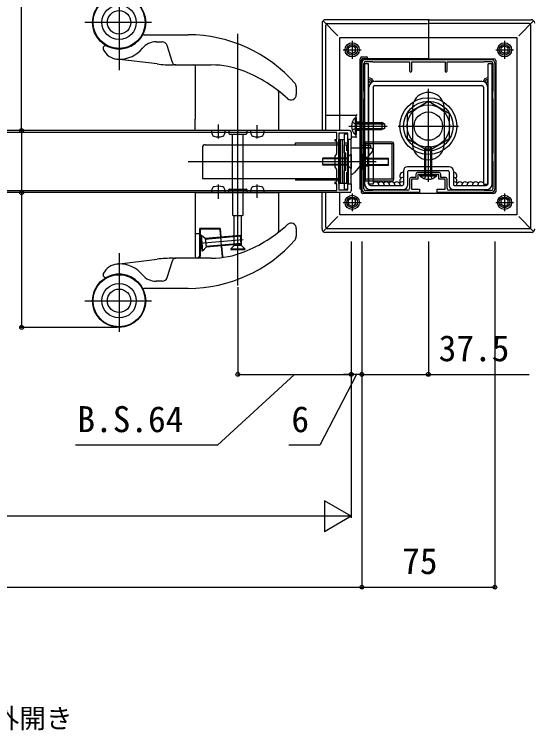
# Model space of a CAD drawing. Units: millimetres, scale not verified. Extents: x -875 to 875, y -1304 to 1298.
# Drawn here: x 313.6 to 607.2, y -677.9 to -273.9 of the extents above; entities that cross this region are included whole.
import ezdxf
from ezdxf.enums import TextEntityAlignment as Align

# ---------------------------------------------------------------- set-up
doc = ezdxf.new("R2010")
doc.units = ezdxf.units.MM
doc.header["$LTSCALE"] = 6
for name, color, linetype in [('0-2_USER1', 3, 'Continuous'), ('0-3_YKK_11', 7, 'Continuous'), ('0-4_YKK_11E', 7, 'Continuous'), ('0-5_YKK_12', 2, 'Continuous'), ('0-6_YKK_13', 4, 'Continuous'), ('0-8_YKK_D', 6, 'Continuous')]:
    doc.layers.add(name, color=color, linetype=linetype)
doc.styles.add('ＭＳ ゴシック', font='')
doc.styles.get('ＭＳ ゴシック').set_extended_font_data('MS Gothic')

msp = doc.modelspace()

# ---------------------------------------------------------------- linework, layer by layer
at = {"layer": '0-3_YKK_11'}
for p, q in [((509.75, -372.4), (509.75, -301.4)), ((511.75, -299.4), (582.75, -299.4)), ((584.75, -301.4), (584.75, -372.4)), ((553.35, -363.1), (541.15, -363.1)), ((536.65, -366.8), (536.65, -372.1)), ((557.85, -372.1), (557.85, -366.8))]:
    msp.add_line(p, q, dxfattribs=at)
for points in [[(510.85, -372.3), (510.85, -356.6), (511.05, -356.4), (511.05, -352.4), (510.85, -352.2), (510.85, -321.6), (511.05, -321.4), (511.05, -317.4), (510.85, -317.2), (510.85, -301.5)], [(511.85, -300.5), (515.55, -300.5), (515.75, -300.7), (536.65, -300.7), (536.65, -305.8)], [(537.85, -305.8), (537.85, -300.7), (556.65, -300.7), (556.65, -305.8)], [(557.85, -305.8), (557.85, -300.7), (578.75, -300.7), (578.95, -300.5), (582.65, -300.5)], [(583.65, -301.5), (583.65, -317.2), (583.45, -317.4), (583.45, -321.4), (583.65, -321.6)], [(583.65, -321.6), (583.65, -352.2), (583.45, -352.4), (583.45, -356.4), (583.65, -356.6), (583.65, -372.3)], [(582.75, -374.4), (552.25, -374.4), (552.25, -372.4), (556.75, -372.4), (556.75, -366.9), (553.25, -366.9), (553.25, -364.2), (541.25, -364.2), (541.25, -366.9), (537.75, -366.9), (537.75, -372.4), (542.25, -372.4), (542.25, -374.4), (511.75, -374.4)], [(540.15, -364.1), (540.15, -365.8), (537.65, -365.8)], [(556.85, -365.8), (554.35, -365.8), (554.35, -364.1)], [(535.65, -373.1), (515.75, -373.1), (515.55, -373.3), (511.85, -373.3)], [(582.65, -373.3), (578.95, -373.3), (578.75, -373.1), (558.85, -373.1)]]:
    msp.add_lwpolyline(points, dxfattribs=at)
for centre, radius, start, end in [((511.75, -301.4), 2, 90.00001, 179.99999), ((511.85, -301.5), 1, 90.00001, 179.99999), ((582.65, -301.5), 1, 0.00001, 89.99999), ((582.75, -301.4), 2, 0.00001, 89.99999), ((537.25, -305.8), 0.6, 179.99999, 0.00001), ((557.25, -305.8), 0.6, 179.99999, 0.00001), ((541.15, -364.1), 1, 90.00001, 179.99999), ((553.35, -364.1), 1, 0.00001, 89.99999), ((537.65, -366.8), 1, 90.00001, 179.99999), ((556.85, -366.8), 1, 0.00001, 89.99999), ((511.75, -372.4), 2, 180.00001, 269.99999), ((511.85, -372.3), 1, 180.00001, 269.99999), ((535.65, -372.1), 1, 270.00001, 359.99999), ((558.85, -372.1), 1, 180.00001, 269.99999), ((582.65, -372.3), 1, 270.00001, 359.99999), ((582.75, -372.4), 2, 270.00001, 359.99999)]:
    msp.add_arc(centre, radius, start, end, dxfattribs=at)
at = {"layer": '0-4_YKK_11E'}
for p, q in [((502.75, -339.4), (205.25, -339.4)), ((503.75, -340.4), (503.75, -344.1)), ((502.75, -374.4), (205.25, -374.4))]:
    msp.add_line(p, q, dxfattribs=at)
for points in [[(205.25, -373.2), (495.55, -373.2), (495.55, -369.4), (494.75, -369.4), (494.75, -368.4), (495.55, -368.4), (495.55, -361.286), (494.75, -359.9), (494.75, -353.9), (495.55, -352.514), (495.55, -345.4), (494.75, -345.4), (494.75, -344.4), (495.55, -344.4), (495.55, -340.6), (205.25, -340.6)], [(503.75, -344.1), (503.45, -344.4), (501.75, -344.4), (501.75, -340.9), (496.75, -340.9), (496.75, -356.442), (496.63, -356.625), (496.63, -357.175), (496.75, -357.358), (496.75, -372.9), (501.75, -372.9), (501.75, -369.4), (503.75, -369.4), (503.75, -373.4)]]:
    msp.add_lwpolyline(points, dxfattribs=at)
for centre, start, end in [((502.75, -340.4), 360, 90), ((502.75, -373.4), 270, 360)]:
    msp.add_arc(centre, 1, start, end, dxfattribs=at)
at = {"layer": '0-5_YKK_12'}
for p, q in [((372.75, -260.8), (372.75, -305.277)), ((391.05, -278.4), (353.45, -278.4)), ((439.75, -426.804), (439.75, -284.942)), ((428.75, -343.973), (428.75, -335.926)), ((450.75, -343.973), (450.75, -336.373)), ((428.75, -377.874), (428.75, -369.827)), ((450.75, -377.427), (450.75, -369.827)), ((372.75, -408.523), (372.75, -453)), ((353.45, -435.4), (391.05, -435.4))]:
    msp.add_line(p, q, dxfattribs=at)
at = {"layer": '0-6_YKK_13'}
for p, q in [((487.834, -277.484), (496.25, -285.9)), ((546.75, -276.9), (489.245, -276.9)), ((547.25, -277.402), (547.25, -298.6)), ((547.25, -277.402), (547.25, -298.6)), ((547.75, -276.9), (605.255, -276.9)), ((606.666, -277.484), (598.25, -285.9)), ((487.25, -278.896), (487.25, -339.4)), ((489.348, -339.4), (489.348, -279.998)), ((490.348, -278.998), (546.75, -278.998)), ((604.152, -278.998), (547.75, -278.998)), ((605.152, -393.803), (605.152, -279.998)), ((386.892, -285.4), (411.75, -285.4)), ((393.656, -289.4), (397.034, -289.4)), ((504.25, -288.9), (504.25, -298.9)), ((590.25, -288.9), (590.25, -298.9)), ((402.816, -300.988), (399.902, -291.518)), ((499.25, -293.9), (509.25, -293.9)), ((504.25, -291.611), (502.268, -292.756)), ((502.268, -295.044), (502.268, -292.756)), ((506.233, -292.756), (504.25, -291.611)), ((506.233, -295.044), (506.233, -292.756)), ((585.25, -293.9), (595.25, -293.9)), ((590.25, -291.611), (588.268, -292.756)), ((588.268, -295.044), (588.268, -292.756)), ((592.233, -292.756), (590.25, -291.611)), ((592.233, -295.044), (592.233, -292.756)), ((508.75, -372.4), (508.75, -298.9)), ((546.95, -298.9), (510.25, -298.9)), ((547.55, -298.9), (584.25, -298.9)), ((394.287, -301.863), (371.556, -299.128)), ((404.714, -302.4), (403.245, -302.4)), ((404.714, -302.4), (424.75, -302.4)), ((415.75, -302.9), (415.75, -332.9)), ((509.25, -299.9), (509.25, -373.9)), ((511.25, -301.7), (511.25, -369.4)), ((513.55, -301.7), (511.25, -301.7)), ((513.55, -369.4), (513.55, -301.7)), ((580.95, -369.4), (580.95, -301.7)), ((585.25, -299.9), (585.25, -373.9)), ((472.75, -314.754), (472.75, -319.138)), ((513.75, -369.7), (513.75, -315)), ((516.05, -315), (516.05, -369.7)), ((577.45, -311.7), (517.05, -311.7)), ((517.05, -314), (577.45, -314)), ((578.45, -315), (578.45, -369.7)), ((580.75, -369.7), (580.75, -315)), ((462.75, -317.591), (462.75, -339.4)), ((547.25, -357.9), (547.25, -315.9)), ((538.25, -326.9), (538.25, -346.9)), ((556.25, -326.9), (556.25, -346.9)), ((415.75, -336.4), (415.75, -332.9)), ((505.941, -332.15), (506.45, -332.15)), ((506.45, -332.15), (506.45, -341.65)), ((508.95, -334.65), (506.45, -334.65)), ((522.45, -335.6), (521.05, -334.9)), ((415.75, -339.4), (415.75, -336.4)), ((502.45, -336.9), (523.95, -336.9)), ((506.45, -335.554), (522.359, -335.554)), ((506.45, -338.246), (522.359, -338.246)), ((506.45, -338.9), (521.05, -338.9)), ((506.45, -339.15), (508.95, -339.15)), ((522.45, -338.2), (521.05, -338.9)), ((522.45, -335.6), (522.45, -338.2)), ((530.25, -336.9), (564.25, -336.9)), ((462.75, -339.4), (415.75, -339.4)), ((424.95, -339.4), (424.95, -340.4)), ((424.95, -340.4), (432.55, -340.4)), ((425.348, -341.519), (425.25, -340.4)), ((432.25, -340.4), (432.152, -341.519)), ((432.55, -340.4), (432.55, -339.4)), ((434.75, -339.4), (434.75, -341.1)), ((435.05, -341.4), (444.45, -341.4)), ((436.75, -372.4), (436.75, -341.4)), ((442.75, -372.4), (442.75, -341.4)), ((444.75, -339.4), (444.75, -341.1)), ((447.348, -341.519), (447.25, -340.4)), ((454.25, -340.4), (454.152, -341.519)), ((503.75, -342.9), (506.45, -342.9)), ((509.25, -339.65), (508.95, -339.65)), ((421.35, -347.4), (496.75, -347.4)), ((472.25, -346.4), (496.75, -346.4)), ((472.25, -347.4), (472.25, -346.4)), ((498.75, -344.5), (499.75, -344.5)), ((498.75, -369.3), (498.75, -344.5)), ((499.75, -344.5), (499.75, -369.3)), ((499.75, -346.4), (502.25, -346.4)), ((499.75, -351.9), (499.75, -347.4)), ((499.75, -347.4), (502.25, -347.4)), ((501.35, -350.9), (501.35, -347.4)), ((503.75, -344.4), (502.25, -344.4)), ((502.25, -369.4), (502.25, -344.4)), ((503.75, -369.4), (503.75, -344.4)), ((527.85, -346.9), (510.85, -346.9)), ((510.85, -366.9), (510.85, -346.9)), ((526.85, -345.9), (511.85, -345.9)), ((511.85, -367.9), (511.85, -345.9)), ((526.85, -366.9), (526.85, -346.9)), ((527.85, -366.9), (527.85, -346.9)), ((547.25, -368.4), (547.25, -346.9)), ((502.25, -350.9), (501.35, -350.9)), ((515.75, -351.1), (508.75, -359.274)), ((514.75, -347.9), (509.75, -347.9)), ((509.75, -348.9), (514.75, -348.9)), ((514.75, -348.9), (514.75, -347.9)), ((515.75, -349.9), (515.75, -351.1)), ((545.95, -348.4), (545.25, -349.8)), ((545.904, -364.4), (545.904, -348.491)), ((545.95, -348.4), (548.55, -348.4)), ((548.55, -348.4), (549.25, -349.8)), ((548.596, -364.4), (548.596, -348.491)), ((549.25, -364.4), (549.25, -349.8)), ((487.75, -358.9), (487.75, -354.9)), ((496.75, -354.9), (487.75, -354.9)), ((496.75, -355.28), (487.75, -355.28)), ((502.25, -354.9), (496.75, -354.9)), ((502.25, -355.28), (496.75, -355.28)), ((499.75, -351.9), (500.65, -351.9)), ((500.65, -361.9), (500.65, -351.9)), ((502.25, -359.7), (502.25, -354.1)), ((503.45, -352.9), (503.45, -360.9)), ((503.75, -352.9), (503.75, -360.9)), ((503.75, -360.9), (503.75, -352.9)), ((508.75, -352.9), (508.75, -360.9)), ((508.75, -360.9), (508.75, -352.9)), ((509.05, -352.9), (509.05, -360.9)), ((510.75, -353.286), (509.75, -352.286)), ((510.25, -359.7), (510.25, -354.1)), ((510.25, -354.9), (524.75, -354.9)), ((510.25, -355.28), (524.75, -355.28)), ((510.75, -360.514), (510.75, -353.286)), ((524.75, -358.9), (524.75, -354.9)), ((411.673, -356.9), (517.874, -356.9)), ((496.75, -358.52), (487.75, -358.52)), ((496.75, -358.9), (487.75, -358.9)), ((502.25, -358.52), (496.75, -358.52)), ((502.25, -358.9), (496.75, -358.9)), ((508.75, -359.274), (505.408, -363.177)), ((510.25, -358.52), (524.75, -358.52)), ((510.25, -358.9), (524.75, -358.9)), ((500.65, -361.9), (499.75, -361.9)), ((499.75, -369.1), (499.75, -361.9)), ((501.35, -362.9), (502.25, -362.9)), ((501.35, -369.1), (501.35, -362.9)), ((503.45, -360.9), (502.25, -359.7)), ((503.75, -360.9), (503.45, -360.9)), ((508.75, -360.9), (509.05, -360.9)), ((509.05, -360.9), (510.25, -359.7)), ((509.75, -361.514), (510.75, -360.514)), ((533.15, -362.1), (533.15, -369.9)), ((559.05, -359.8), (535.45, -359.8)), ((535.45, -362.6), (535.45, -370.4)), ((558.55, -362.1), (535.95, -362.1)), ((559.05, -362.6), (559.05, -370.4)), ((561.35, -362.1), (561.35, -369.9)), ((419.75, -366.4), (496.75, -366.4)), ((472.25, -366.4), (472.25, -367.4)), ((496.75, -367.4), (472.25, -367.4)), ((527.85, -366.9), (510.85, -366.9)), ((542.5, -364.909), (542.5, -364.4)), ((542.5, -364.4), (552, -364.4)), ((499.75, -369.3), (498.75, -369.3)), ((502.25, -369.4), (503.75, -369.4)), ((526.85, -367.9), (511.85, -367.9)), ((516.05, -369.7), (513.75, -369.7)), ((514.55, -370.4), (532.65, -370.4)), ((561.85, -370.4), (579.95, -370.4)), ((578.45, -369.7), (580.75, -369.7)), ((415.75, -374.4), (415.75, -397.4)), ((415.75, -374.4), (462.75, -374.4)), ((425.25, -373.4), (425.348, -372.281)), ((432.152, -372.281), (432.25, -373.4)), ((434.75, -374.4), (434.75, -372.7)), ((435.05, -372.4), (444.45, -372.4)), ((436.75, -372.4), (436.75, -374.4)), ((436.75, -374.4), (436.75, -387.1)), ((442.75, -372.4), (442.75, -374.4)), ((442.75, -387.1), (442.75, -374.4)), ((444.75, -372.7), (444.75, -374.4)), ((446.95, -373.4), (446.95, -374.4)), ((454.55, -373.4), (446.95, -373.4)), ((447.25, -373.4), (447.348, -372.281)), ((454.152, -372.281), (454.25, -373.4)), ((454.55, -374.4), (454.55, -373.4)), ((462.75, -374.4), (462.75, -396.209)), ((487.25, -394.905), (487.25, -374.4)), ((489.348, -393.803), (489.348, -374.4)), ((497.25, -386.9), (497.25, -374.4)), ((504.25, -374.9), (504.25, -384.9)), ((584.25, -374.9), (510.25, -374.9)), ((514.55, -372.7), (533.15, -372.7)), ((561.35, -372.7), (579.95, -372.7)), ((590.25, -374.9), (590.25, -384.9)), ((504.25, -377.611), (502.268, -378.756)), ((502.268, -381.044), (502.268, -378.756)), ((506.233, -378.756), (504.25, -377.611)), ((506.233, -381.044), (506.233, -378.756)), ((590.25, -377.611), (588.268, -378.756)), ((588.268, -381.044), (588.268, -378.756)), ((592.233, -378.756), (590.25, -377.611)), ((592.233, -381.044), (592.233, -378.756)), ((499.25, -379.9), (509.25, -379.9)), ((585.25, -379.9), (595.25, -379.9)), ((436.75, -387.1), (437.05, -387.4)), ((437.75, -390.4), (437.75, -387.4)), ((441.75, -390.4), (441.75, -387.4)), ((437.75, -404.15), (437.75, -390.4)), ((441.75, -404.15), (441.75, -390.4)), ((496.25, -387.9), (487.834, -396.317)), ((598.25, -387.9), (606.666, -396.317)), ((429.75, -394.7), (418.25, -394.7)), ((418.25, -397.4), (418.25, -394.7)), ((419.25, -394.9), (429.292, -394.9)), ((429.75, -394.7), (430.162, -399.408)), ((430.131, -399.26), (429.79, -395.356)), ((472.75, -394.662), (472.75, -399.046)), ((604.152, -394.803), (490.348, -394.803)), ((415.75, -397.4), (415.75, -410.4)), ((415.75, -397.4), (418.25, -397.4)), ((418.25, -409.9), (418.25, -397.4)), ((419.697, -407.35), (418.912, -398.385)), ((419.996, -407.324), (419.211, -398.359)), ((421.378, -400.176), (441.003, -398.46)), ((421.413, -400.575), (441.038, -398.858)), ((430.593, -404.54), (430.131, -399.26)), ((441.003, -398.46), (441.439, -403.441)), ((605.255, -396.9), (489.245, -396.9)), ((418.384, -402.948), (442.79, -400.813)), ((441.404, -403.042), (421.779, -404.759)), ((441.439, -403.441), (421.814, -405.157)), ((418.75, -409.4), (418.75, -407.634)), ((419.996, -407.324), (419.697, -407.35)), ((421.814, -405.157), (419.996, -407.324)), ((431.121, -410.574), (430.593, -404.54)), ((430.597, -404.389), (431.129, -410.464)), ((435.75, -406.15), (437.75, -404.15)), ((435.75, -406.15), (435.75, -406.45)), ((435.75, -406.15), (443.75, -406.15)), ((435.75, -406.45), (443.75, -406.45)), ((441.75, -404.15), (437.75, -404.15)), ((443.75, -406.15), (441.75, -404.15)), ((443.75, -406.15), (443.75, -406.45)), ((371.556, -414.672), (394.287, -411.937)), ((403.245, -411.4), (404.714, -411.4)), ((424.75, -411.4), (404.714, -411.4)), ((431.138, -410.709), (431.15, -410.706)), ((399.902, -422.282), (402.816, -412.812)), ((397.034, -424.4), (393.656, -424.4)), ((411.75, -428.4), (386.892, -428.4))]:
    msp.add_line(p, q, dxfattribs=at)
for points in [[(497.25, -339.4), (497.25, -286.9), (597.25, -286.9), (597.25, -386.9), (497.25, -386.9)], [(506.233, -295.044), (504.25, -296.189), (502.268, -295.044)], [(509.75, -297.9), (512.75, -297.9), (512.75, -298.9), (509.75, -298.9), (509.75, -372.4), (508.75, -372.4)], [(592.233, -295.044), (590.25, -296.189), (588.268, -295.044)], [(583.25, -369.4), (583.25, -301.7), (580.95, -301.7)], [(506.95, -330.4), (506.45, -330.9), (489.467, -330.9)], [(506.95, -343.4), (506.45, -342.9), (506.45, -330.9)], [(504.307, -334.75), (506.367, -335.755), (506.976, -336.9)], [(505.941, -332.15), (505.941, -341.65), (506.45, -341.65)], [(506.45, -334.9), (521.05, -334.9), (521.05, -338.9)], [(509.25, -334.15), (508.95, -334.15), (508.95, -339.65)], [(504.307, -339.05), (506.367, -338.045), (506.976, -336.9)], [(446.95, -339.4), (446.95, -340.4), (454.55, -340.4), (454.55, -339.4)], [(497.75, -369.3), (496.75, -369.3), (496.75, -344.5), (497.75, -344.5), (498.75, -344.5)], [(498.75, -369.3), (497.75, -369.3), (497.75, -344.5)], [(419.75, -349), (419.75, -364.8), (419.75, -366.4)], [(515.25, -349.4), (508.75, -349.4), (503.75, -349.4)], [(545.25, -364.4), (545.25, -349.8), (549.25, -349.8)], [(503.75, -352.9), (503.45, -352.9), (502.25, -354.1)], [(508.75, -352.9), (509.05, -352.9), (510.25, -354.1)], [(511.85, -354.4), (512.85, -354.4), (512.85, -359.4), (511.85, -359.4)], [(542.5, -364.909), (552, -364.909), (552, -364.4)], [(545.1, -366.543), (546.105, -364.483), (547.25, -363.874)], [(549.4, -366.543), (548.395, -364.483), (547.25, -363.874)], [(499.75, -369.1), (500.95, -369.1), (502.25, -369.1)], [(432.55, -374.4), (432.55, -373.4), (424.95, -373.4), (424.95, -374.4)], [(506.233, -381.044), (504.25, -382.189), (502.268, -381.044)], [(592.233, -381.044), (590.25, -382.189), (588.268, -381.044)], [(437.05, -387.4), (442.45, -387.4), (442.75, -387.1)], [(418.75, -407.634), (418.75, -398.198), (418.75, -395.4)], [(418.912, -398.385), (419.211, -398.359), (421.378, -400.176), (421.814, -405.157)]]:
    msp.add_lwpolyline(points, dxfattribs=at)
for points in [[(547.25, -350.756), (559.25, -343.828), (559.25, -329.972), (547.25, -323.044), (535.25, -329.972), (535.25, -343.828)], [(499.75, -341.4), (499.75, -372.4), (501.75, -372.4), (501.75, -341.4)]]:
    msp.add_lwpolyline(points, close=True, dxfattribs=at)
for centre, radius in [((372.75, -278.4), 15), ((372.75, -278.4), 14.7), ((372.75, -278.4), 9.709), ((372.75, -278.4), 6.624), ((504.25, -293.9), 4), ((590.25, -293.9), 4), ((504.25, -293.9), 3), ((590.25, -293.9), 3), ((547.25, -336.9), 16), ((547.25, -336.9), 14), ((547.25, -336.9), 12), ((547.25, -336.9), 8), ((504.25, -379.9), 4), ((504.25, -379.9), 3), ((590.25, -379.9), 4), ((590.25, -379.9), 3), ((372.75, -435.4), 15), ((372.75, -435.4), 14.7), ((372.75, -435.4), 9.709), ((372.75, -435.4), 6.624)]:
    msp.add_circle(centre, radius, dxfattribs=at)
for centre, radius, start, end in [((490.348, -279.998), 1, 90, 180), ((604.152, -279.998), 1, 0, 90), ((372.75, -278.4), 15, 242.67786, 328.99194), ((386.892, -286.9), 1.5, 90.00099, 148.99194), ((411.75, -365.4), 80.001, 41.1281, 89.99959), ((393.656, -299.4), 10, 90, 140.22969), ((397.034, -292.4), 3, 17.10292, 90), ((365.177, -293.059), 1.5, 62.67786, 207.00257), ((372.75, -289.2), 10, 207.00257, 263.14008), ((372.75, -278.4), 15, 261.17985, 278.82015), ((372.75, -282), 17.2, 270, 320.22969), ((509.75, -298.9), 1, 90, 180), ((510.25, -299.9), 1, 90, 180), ((546.95, -298.6), 0.3, 270, 0), ((547.55, -298.6), 0.3, 180, 270), ((584.25, -299.9), 1, 0, 90), ((372.75, -289.2), 10, 263.14008, 270), ((403.245, -227.4), 75, 263.14008, 270), ((404.727, -300.4), 2, 197.10292, 210), ((404.727, -300.4), 2, 210, 270), ((414.95, -303.4), 1, 36.44456, 90), ((416.75, -302.9), 1, 174.60366, 180), ((424.75, -352.4), 50, 68.13628, 89.99998), ((413.578, -380.242), 79.999, 47.40829, 68.13629), ((513.55, -312.7), 3, 18.16845, 90), ((513.55, -312.7), 2, 17.21519, 90), ((580.95, -312.7), 3, 90, 161.83166), ((580.95, -312.7), 2, 90, 162.78524), ((469.75, -314.754), 3, 0, 41.1286), ((513.55, -312.7), 1, 350.72488, 90), ((517.05, -315), 3.3, 90, 180), ((517.05, -315), 1, 90, 180), ((577.45, -315), 3.3, 0, 90), ((577.45, -315), 1, 0, 90), ((580.95, -312.7), 1, 90, 189.27766), ((461.75, -317.591), 1, 0, 38.17852), ((469.753, -319.145), 2.997, 227.26797, 0.1403), ((547.25, -326.9), 9, 24.62432, 155.37568), ((547.25, -326.9), 9, 155.37568, 180), ((547.25, -326.9), 9, 0, 24.62432), ((510.611, -336.9), 6.661, 134.51496, 225.48504), ((426.643, -341.406), 1.3, 185, 254.11915), ((428.75, -334), 9, 254.11915, 285.88085), ((430.857, -341.406), 1.3, 285.88085, 355), ((435.05, -341.1), 0.3, 180, 270), ((444.45, -341.1), 0.3, 270, 0), ((448.643, -341.406), 1.3, 185, 254.11915), ((450.75, -334), 9, 254.11915, 285.88085), ((452.857, -341.406), 1.3, 285.88085, 355), ((421.35, -349), 1.6, 90, 180), ((526.85, -346.9), 1, 0, 90), ((547.25, -346.9), 9, 180, 204.62432), ((547.25, -346.9), 9, 335.37568, 0), ((515.25, -349.9), 0.5, 0, 90), ((547.25, -346.9), 9, 204.62432, 335.37568), ((502.75, -360.9), 3.5, 286.60155, 319.42544), ((533.15, -364.9), 2, 90, 228.59038), ((535.45, -362.1), 2.3, 90, 180), ((535.95, -362.6), 0.5, 90, 180), ((558.55, -362.6), 0.5, 0, 90), ((559.05, -362.1), 2.3, 0, 90), ((561.35, -364.9), 2, 311.40962, 90), ((526.85, -366.9), 1, 270, 0), ((533.15, -367.9), 2, 90, 204.82677), ((547.25, -360.239), 6.661, 224.51496, 315.48504), ((561.35, -367.9), 2, 335.17323, 90), ((426.643, -372.394), 1.3, 105.88085, 175), ((428.75, -379.8), 9, 74.11915, 105.88085), ((430.857, -372.394), 1.3, 5, 74.11915), ((448.643, -372.394), 1.3, 105.88085, 175), ((450.75, -379.8), 9, 74.11915, 105.88085), ((452.857, -372.394), 1.3, 5, 74.11915), ((514.55, -369.4), 3.3, 180, 270), ((514.55, -369.4), 1, 180, 270), ((517.45, -370.4), 2, 359.99935, 134.42683), ((520.45, -370.4), 2, 359.99935, 138.59038), ((523.45, -370.4), 2, 359.99935, 138.59038), ((526.45, -370.4), 2, 359.99935, 138.59038), ((529.45, -370.4), 2, 359.99935, 138.59038), ((532.45, -370.4), 2, 69.51255, 138.59038), ((532.65, -369.9), 0.5, 270, 0), ((533.15, -370.4), 2.3, 270, 0), ((561.35, -370.4), 2.3, 180, 270), ((562.05, -370.4), 2, 41.40962, 110.48745), ((561.85, -369.9), 0.5, 180, 270), ((565.05, -370.4), 2, 41.40962, 180.00065), ((568.05, -370.4), 2, 41.40962, 180.00065), ((571.05, -370.4), 2, 41.40962, 180.00065), ((574.05, -370.4), 2, 41.40962, 180.00065), ((577.05, -370.4), 2, 45.57317, 180.00065), ((579.95, -369.4), 1, 270, 0), ((579.95, -369.4), 3.3, 270, 0), ((435.05, -372.7), 0.3, 90, 180), ((444.45, -372.7), 0.3, 0, 90), ((510.25, -373.9), 1, 180, 270), ((584.25, -373.9), 1, 270, 0), ((469.753, -394.655), 2.997, 359.8597, 132.73203), ((419.25, -395.4), 0.5, 90, 180), ((429.292, -395.4), 0.5, 5, 90), ((413.578, -333.558), 79.999, 291.86371, 312.59171), ((490.348, -393.803), 1, 180, 270), ((604.152, -393.803), 1, 270, 0), ((461.75, -396.209), 1, 321.82148, 0), ((469.75, -399.046), 3, 318.8714, 0), ((411.75, -348.4), 80.001, 270.00041, 318.8719), ((424.75, -361.4), 50, 270.00002, 291.86372), ((403.245, -486.4), 75, 90, 96.85992), ((404.727, -413.4), 2, 90, 150), ((416.75, -410.4), 1, 180, 270), ((416.75, -409.9), 1.5, 270, 0), ((415.75, -409.4), 3, 318.18969, 0), ((433.114, -410.4), 2, 185, 196.92345), ((431.627, -410.42), 0.5, 185, 277.98573), ((372.75, -424.6), 10, 96.85992, 152.99743), ((372.75, -424.6), 10, 90, 96.85992), ((372.75, -431.8), 17.2, 39.77031, 90), ((404.727, -413.4), 2, 150, 162.89708), ((365.177, -420.741), 1.5, 152.99743, 297.32214), ((372.75, -435.4), 15, 31.00806, 117.32214), ((372.75, -435.4), 15, 81.17985, 98.82015), ((393.656, -414.4), 10, 219.77031, 270), ((397.034, -421.4), 3, 270, 342.89708), ((386.892, -426.9), 1.5, 211.00806, 269.99901)]:
    msp.add_arc(centre, radius, start, end, dxfattribs=at)
for centre, major_axis, ratio, start_param, end_param in [((489.255, -278.905), (-1.421, 1.421), 0.995146, 5.5002201, 7.0661505), ((546.75, -277.402), (0, -0.501), 0.997564, 1.5707963, 3.1415927), ((547.75, -277.402), (0, -0.501), 0.997564, 3.1415927, 4.712389), ((605.245, -278.905), (1.421, 1.421), 0.995146, 5.5002201, 7.0661505), ((489.255, -394.896), (-1.421, -1.421), 0.995146, 5.5002201, 7.0661505), ((605.245, -394.896), (1.421, -1.421), 0.995146, 5.5002201, 7.0661505)]:
    msp.add_ellipse(centre, major_axis=major_axis, ratio=ratio, start_param=start_param, end_param=end_param, dxfattribs=at)
at = {"layer": '0-8_YKK_D'}
for p, q in [((317.75, -339.4), (317.75, -263.4)), ((384.387, -339.4), (316.75, -339.4)), ((384.387, -339.4), (316.75, -339.4)), ((317.75, -339.4), (317.75, -374.4)), ((384.387, -374.4), (316.75, -374.4)), ((384.387, -374.4), (316.75, -374.4)), ((317.75, -374.4), (317.75, -450.4)), ((503.75, -401.9), (503.75, -477.9)), ((503.75, -401.9), (503.75, -477.9)), ((509.75, -401.9), (509.75, -477.9)), ((509.75, -401.9), (509.75, -597.9)), ((509.75, -401.9), (509.75, -477.9)), ((547.25, -401.9), (547.25, -477.9)), ((584.75, -401.9), (584.75, -597.9)), ((503.75, -422.9), (503.75, -557.9)), ((509.75, -422.9), (509.75, -597.9)), ((439.75, -427.804), (439.75, -477.9)), ((371.75, -450.4), (316.75, -450.4)), ((439.75, -476.9), (503.75, -476.9)), ((503.75, -476.9), (499.45, -476.9)), ((509.75, -476.9), (503.75, -476.9)), ((509.75, -476.9), (503.75, -476.9)), ((509.75, -476.9), (514.05, -476.9)), ((503.75, -556.9), (488.595, -548.15)), ((488.595, -548.15), (488.595, -565.65)), ((486.25, -556.9), (56.25, -556.9)), ((503.75, -556.9), (473.439, -556.9)), ((503.75, -556.9), (488.595, -565.65)), ((13.75, -596.9), (509.75, -596.9)), ((509.75, -596.9), (584.75, -596.9))]:
    msp.add_line(p, q, dxfattribs=at)
for points in [[(471.75, -476.9), (428.23, -516.9), (348.139, -516.9)], [(506.75, -476.9), (485.933, -516.9), (468.569, -516.9)], [(509.75, -476.9), (547.25, -476.9), (604.141, -476.9)]]:
    msp.add_lwpolyline(points, dxfattribs=at)
for centre in [(317.75, -339.4), (317.75, -339.4), (317.75, -374.4), (317.75, -374.4), (317.75, -450.4), (439.75, -476.9), (503.75, -476.9), (503.75, -476.9), (509.75, -476.9), (509.75, -476.9), (547.25, -476.9), (509.75, -596.9), (509.75, -596.9), (584.75, -596.9)]:
    msp.add_circle(centre, 1.075, dxfattribs=at)

# ---------------------------------------------------------------- texts
at = {"layer": '0-2_USER1', "style": 'ＭＳ ゴシック'}
msp.add_text('門柱式（自立タイプ） 外開き', height=11, dxfattribs=at).set_placement((143.963, -679.71), align=Align.BOTTOM_LEFT)
at = {"layer": '0-8_YKK_D', "style": 'ＭＳ ゴシック'}
for s, p in [('37.5', (553.073, -473.9)), ('B.S.64', (349.207, -513.9)), ('6', (469.978, -513.9)), ('75', (532.477, -593.9))]:
    msp.add_text(s, height=14.66, dxfattribs=at).set_placement(p, align=Align.BOTTOM_LEFT)

doc.saveas('drawing.dxf')
